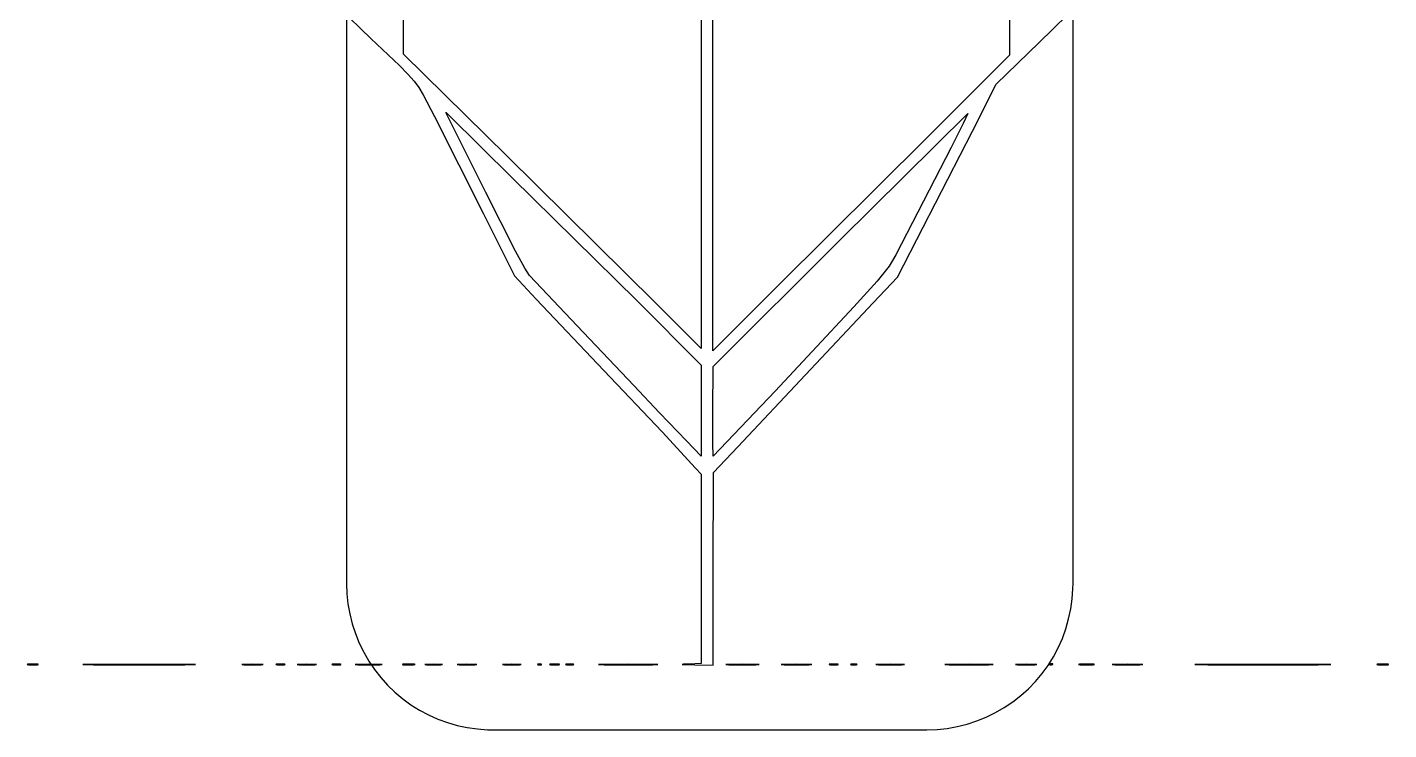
# Model space of a CAD drawing. Extents: x -39 to 318, y 1 to 395.
# Drawn here: x -39.2 to 318.4, y 1 to 185.5 of the extents above; entities that cross this region are included whole.
import ezdxf

# ---------------------------------------------------------------- set-up
doc = ezdxf.new("R2010")
doc.units = 0

msp = doc.modelspace()

# ---------------------------------------------------------------- linework, layer by layer
at = {"layer": 'Layer 1'}
for p, q in [((44.6336, 356.5), (44.6336, 39.4004)), ((235.443, 39.4004), (235.443, 356.494)), ((59.5909, 178.4285), (59.5909, 229.988)), ((218.7546, 229.8292), (218.7546, 178.1109)), ((42.642036, 190.693162), (51.056676, 182.437292)), ((137.7835, 191.368), (137.7835, 101.1488)), ((140.8001, 100.5533), (140.879483, 191.0107)), ((226.573398, 181.444993), (237.806198, 192.399893)), ((51.056676, 182.437292), (58.506296, 175.404421)), ((215.300998, 170.490093), (226.573398, 181.444993)), ((58.506296, 175.404421), (60.768722, 173.155024)), ((86.7003, 151.716), (59.5909, 178.4285)), ((218.7546, 178.1109), (197.0432, 156.4789)), ((60.768722, 173.155024), (62.398563, 171.333554)), ((62.398563, 171.333554), (63.652575, 169.627439)), ((63.652575, 169.627439), (64.787512, 167.724106)), ((209.069398, 158.225393), (215.300998, 170.490093)), ((64.787512, 167.724106), (67.727176, 162.075492)), ((67.727176, 162.075492), (80.547576, 136.672792)), ((70.74429, 163.06763), (70.762275, 163.130268)), ((81.18319, 142.11043), (70.74429, 163.06763)), ((70.762275, 163.130268), (70.917941, 163.0329)), ((70.917941, 163.0329), (71.538124, 162.432563)), ((71.538124, 162.432563), (88.168924, 145.960463)), ((174.26043, 129.64745), (207.79993, 162.86945)), ((207.79993, 162.86945), (206.599256, 160.224991)), ((196.050498, 132.941793), (209.069398, 158.225393)), ((206.599256, 160.224991), (203.43384, 153.85943)), ((197.0432, 156.4789), (158.066, 117.7398)), ((203.4339, 153.85935), (188.9067, 125.71795)), ((203.43384, 153.85943), (203.4339, 153.85935)), ((125.7966, 113.096), (86.7003, 151.716)), ((88.1689, 145.9607), (120.8352, 113.6913)), ((88.168924, 145.960463), (88.1689, 145.9607)), ((89.017337, 126.685275), (81.18319, 142.11043)), ((80.547576, 136.672792), (88.724066, 120.200692)), ((189.302908, 119.843493), (196.050498, 132.941793)), ((140.95913, 96.38585), (174.26043, 129.64745)), ((91.425508, 122.223063), (89.017337, 126.685275)), ((188.9067, 125.71795), (187.134215, 122.731771)), ((92.65409, 120.28003), (91.425508, 122.223063)), ((187.134215, 122.731771), (184.014696, 118.82648)), ((88.724066, 120.200692), (94.479366, 114.048482)), ((105.19669, 107.06273), (92.65409, 120.28003)), ((184.014696, 118.82648), (177.843879, 112.026174)), ((182.912548, 113.095903), (189.302908, 119.843493)), ((158.066, 117.7398), (140.8001, 100.5533)), ((94.479366, 114.048482), (112.181866, 95.393382)), ((120.8352, 113.6913), (137.7836, 96.7826)), ((137.7835, 101.1488), (125.7966, 113.096)), ((165.210048, 94.202703), (182.912548, 113.095903)), ((177.843879, 112.026174), (166.9175, 100.35495)), ((120.12079, 91.42423), (105.19669, 107.06273)), ((166.9175, 100.35495), (157.19303, 89.95575)), ((137.7836, 96.7826), (137.7836, 84.8354)), ((112.181866, 95.393382), (127.537629, 79.209119)), ((140.879747, 84.55775), (140.95913, 96.38585)), ((147.428148, 75.349103), (165.210048, 94.202703)), ((126.86838, 84.27972), (120.12079, 91.42423)), ((157.19303, 89.95575), (140.95913, 72.84865)), ((133.89381, 76.89706), (126.86838, 84.27972)), ((137.7836, 84.8354), (137.7836, 72.8882)), ((140.845016, 76.262141), (140.879747, 84.55775)), ((127.537629, 79.209119), (136.314466, 69.752582)), ((137.7836, 72.8882), (133.89381, 76.89706)), ((140.95913, 72.84865), (140.845016, 76.262141)), ((140.998088, 68.601513), (147.428148, 75.349103)), ((136.314466, 69.752582), (137.783056, 68.125222)), ((137.783056, 68.125222), (137.783056, 43.278222)), ((140.958396, 43.317913), (140.998088, 68.601513)), ((137.783056, 43.278222), (137.783056, 18.431222)), ((140.958396, 17.994613), (140.958396, 43.317913)), ((44.6336, 39.4004), (44.7274, 36.7234)), ((235.42, 38.0634), (235.443, 39.4003)), ((44.7274, 36.7234), (45.0077, 34.0595)), ((235.233, 35.3914), (235.42, 38.0634)), ((45.0077, 34.0595), (45.4731, 31.4217)), ((234.303, 30.1189), (234.86, 32.7389)), ((234.86, 32.7389), (235.233, 35.3914)), ((45.4731, 31.4217), (46.1215, 28.8228)), ((46.1215, 28.8228), (46.9495, 26.2754)), ((233.564, 27.5441), (234.303, 30.1189)), ((46.9495, 26.2754), (47.9532, 23.792)), ((232.648, 25.0271), (233.564, 27.5441)), ((47.9532, 23.792), (49.1277, 21.3846)), ((230.301, 20.2152), (231.558, 22.5802)), ((231.558, 22.5802), (232.648, 25.0271)), ((-39.147275, 18.219952), (-39.242163, 18.169097)), ((-39.242163, 18.169097), (-38.92401, 18.1108)), ((-37.85233, 18.269567), (-39.147275, 18.219952)), ((-38.92401, 18.1108), (-38.924, 18.1108)), ((-38.924, 18.1108), (-36.5425, 18.1108)), ((-36.482963, 18.219952), (-37.85233, 18.269567)), ((-36.5425, 18.1108), (-36.311792, 18.169097)), ((-36.311792, 18.169097), (-36.482963, 18.219952)), ((-24.461815, 18.15336), (-24.6758, 18.1468)), ((-24.6758, 18.1468), (-24.638728, 18.139949)), ((-24.638728, 18.139949), (-21.8566, 18.1108)), ((-23.305325, 18.165376), (-24.461815, 18.15336)), ((-9.8697, 18.190183), (-23.305325, 18.165376)), ((-21.8566, 18.1108), (2.1569, 18.1108)), ((-21.8566, 18.1108), (-21.8566, 18.1108)), ((3.570914, 18.165376), (-9.8697, 18.190183)), ((2.1569, 18.1108), (4.916092, 18.139949)), ((4.73213, 18.15336), (3.570914, 18.165376)), ((4.94932, 18.1468), (4.73213, 18.15336)), ((4.916092, 18.139949), (4.94932, 18.1468)), ((17.353799, 18.200106), (17.102625, 18.162895)), ((17.102625, 18.162895), (17.6366, 18.1108)), ((19.89903, 18.229875), (17.353799, 18.200106)), ((17.6366, 18.1108), (22.20115, 18.1108)), ((17.6366, 18.1108), (17.6366, 18.1108)), ((22.449222, 18.200106), (19.89903, 18.229875)), ((22.20115, 18.1108), (22.71218, 18.162895)), ((22.71218, 18.162895), (22.449222, 18.200106)), ((26.165373, 18.219952), (26.086611, 18.169097)), ((26.086611, 18.169097), (26.368793, 18.1108)), ((27.24201, 18.269567), (26.165373, 18.219952)), ((26.368793, 18.1108), (26.3688, 18.1108)), ((26.3688, 18.1108), (28.35338, 18.1108)), ((28.393071, 18.219952), (27.24201, 18.269567)), ((28.35338, 18.1108), (28.536954, 18.169097)), ((28.536954, 18.169097), (28.393071, 18.219952)), ((31.861143, 18.200106), (31.637256, 18.162895)), ((31.637256, 18.162895), (32.1241, 18.1108)), ((34.18807, 18.229875), (31.861143, 18.200106)), ((32.1241, 18.1108), (36.29173, 18.1108)), ((32.1241, 18.1108), (32.1241, 18.1108)), ((36.519958, 18.200106), (34.18807, 18.229875)), ((36.29173, 18.1108), (36.755628, 18.162895)), ((36.755628, 18.162895), (36.519958, 18.200106)), ((40.851273, 18.219952), (40.772511, 18.169097)), ((40.772511, 18.169097), (41.054693, 18.1108)), ((41.92791, 18.269567), (40.851273, 18.219952)), ((41.054693, 18.1108), (41.0547, 18.1108)), ((41.0547, 18.1108), (43.03928, 18.1108)), ((43.078971, 18.219952), (41.92791, 18.269567)), ((43.03928, 18.1108), (43.222854, 18.169097)), ((43.222854, 18.169097), (43.078971, 18.219952)), ((47.246681, 18.185222), (46.934111, 18.14615)), ((46.934111, 18.14615), (47.60391, 18.1108)), ((50.46171, 18.229875), (47.246681, 18.185222)), ((47.6039, 18.1108), (53.3592, 18.1108)), ((47.60391, 18.1108), (47.6039, 18.1108)), ((49.1277, 21.3846), (50.4673, 19.0651)), ((53.681697, 18.185222), (50.46171, 18.229875)), ((50.4673, 19.0651), (51.9654, 16.8446)), ((53.3592, 18.1108), (54.006052, 18.14615)), ((54.006052, 18.14615), (53.681697, 18.185222)), ((59.40721, 18.219952), (59.210612, 18.169097)), ((59.210612, 18.169097), (59.47171, 18.1108)), ((60.97999, 18.269567), (59.40721, 18.219952)), ((59.4717, 18.1108), (62.25012, 18.1108)), ((59.47171, 18.1108), (59.4717, 18.1108)), ((62.508117, 18.219952), (60.97999, 18.269567)), ((62.25012, 18.1108), (62.62099, 18.169097)), ((62.62099, 18.169097), (62.508117, 18.219952)), ((65.420486, 18.200106), (65.212725, 18.162895)), ((65.212725, 18.162895), (65.6636, 18.1108)), ((67.52911, 18.229875), (65.420486, 18.200106)), ((65.6636, 18.1108), (69.43431, 18.1108)), ((65.6636, 18.1108), (65.6636, 18.1108)), ((69.64269, 18.200106), (67.52911, 18.229875)), ((69.43431, 18.1108), (69.862234, 18.162895)), ((69.862234, 18.162895), (69.64269, 18.200106)), ((73.934342, 18.200106), (73.710456, 18.162895)), ((73.710456, 18.162895), (74.1973, 18.1108)), ((76.26127, 18.229875), (73.934342, 18.200106)), ((74.1973, 18.1108), (78.36493, 18.1108)), ((74.1973, 18.1108), (74.1973, 18.1108)), ((78.593158, 18.200106), (76.26127, 18.229875)), ((78.36493, 18.1108), (78.828828, 18.162895)), ((78.828828, 18.162895), (78.593158, 18.200106)), ((85.787267, 18.200106), (85.603692, 18.162895)), ((85.603692, 18.162895), (86.1048, 18.1108)), ((87.97031, 18.229875), (85.787267, 18.200106)), ((86.1048, 18.1108), (90.07397, 18.1108)), ((86.1048, 18.1108), (86.1048, 18.1108)), ((90.227774, 18.200106), (87.97031, 18.229875)), ((90.07397, 18.1108), (90.48763, 18.162895)), ((90.48763, 18.162895), (90.227774, 18.200106)), ((95.313301, 18.309259), (94.762579, 18.254683)), ((94.762579, 18.254683), (94.837001, 18.1108)), ((94.837, 18.1108), (95.829293, 18.1108)), ((94.837001, 18.1108), (94.837, 18.1108)), ((95.868985, 18.254683), (95.313301, 18.309259)), ((95.829293, 18.1108), (95.868985, 18.254683)), ((98.061951, 18.219952), (97.942875, 18.169097)), ((97.942875, 18.169097), (98.21079, 18.1108)), ((99.28247, 18.269567), (98.061951, 18.219952)), ((98.21079, 18.1108), (98.2108, 18.1108)), ((98.2108, 18.1108), (100.39384, 18.1108)), ((100.507954, 18.219952), (99.28247, 18.269567)), ((100.39384, 18.1108), (100.638812, 18.169097)), ((100.638812, 18.169097), (100.507954, 18.219952)), ((102.249006, 18.219952), (102.157219, 18.169097)), ((102.157219, 18.169097), (102.378004, 18.1108)), ((103.251221, 18.269567), (102.249006, 18.219952)), ((102.378, 18.1108), (104.16413, 18.1108)), ((102.378004, 18.1108), (102.378, 18.1108)), ((104.258398, 18.219952), (103.251221, 18.269567)), ((104.16413, 18.1108), (104.361968, 18.169097)), ((104.361968, 18.169097), (104.258398, 18.219952)), ((110.860888, 18.165919), (110.785225, 18.14615)), ((110.785225, 18.14615), (112.30095, 18.1108)), ((111.457504, 18.185222), (110.860888, 18.165919)), ((118.53255, 18.229875), (111.457504, 18.185222)), ((112.30095, 18.1108), (112.301, 18.1108)), ((112.301, 18.1108), (125.0023, 18.1108)), ((125.667137, 18.185222), (118.53255, 18.229875)), ((125.0023, 18.1108), (126.413838, 18.14615)), ((126.297243, 18.165919), (125.667137, 18.185222)), ((126.413838, 18.14615), (126.297243, 18.165919)), ((133.096336, 18.219119), (132.815471, 18.195707)), ((132.815471, 18.195707), (132.83648, 18.173226)), ((132.83648, 18.173226), (136.116006, 18.073997)), ((134.528336, 18.272455), (133.096336, 18.219119)), ((137.783056, 18.431222), (134.528336, 18.272455)), ((136.116006, 18.073997), (140.958396, 17.994613)), ((144.66466, 18.185222), (144.227431, 18.14615)), ((144.227431, 18.14615), (145.007, 18.1108)), ((148.69833, 18.229875), (144.66466, 18.185222)), ((145.007, 18.1108), (152.15151, 18.1108)), ((145.007, 18.1108), (145.007, 18.1108)), ((152.65758, 18.185222), (148.69833, 18.229875)), ((152.15151, 18.1108), (153.018527, 18.14615)), ((153.018527, 18.14615), (152.65758, 18.185222)), ((159.1222, 18.185222), (158.764353, 18.14615)), ((158.764353, 18.14615), (159.534, 18.1108)), ((162.78872, 18.229875), (159.1222, 18.185222)), ((159.534, 18.1108), (166.08313, 18.1108)), ((159.534, 18.1108), (159.534, 18.1108)), ((166.460203, 18.185222), (162.78872, 18.229875)), ((166.08313, 18.1108), (166.829832, 18.14615)), ((166.829832, 18.14615), (166.460203, 18.185222)), ((171.436573, 18.219952), (171.357811, 18.169097)), ((171.357811, 18.169097), (171.639993, 18.1108)), ((172.51321, 18.269567), (171.436573, 18.219952)), ((171.639993, 18.1108), (171.64, 18.1108)), ((171.64, 18.1108), (173.62458, 18.1108)), ((173.664271, 18.219952), (172.51321, 18.269567)), ((173.62458, 18.1108), (173.808154, 18.169097)), ((173.808154, 18.169097), (173.664271, 18.219952)), ((177.102731, 18.254683), (177.028929, 18.192044)), ((177.028929, 18.192044), (177.197, 18.1108)), ((177.871759, 18.309259), (177.102731, 18.254683)), ((177.197, 18.1108), (178.58621, 18.1108)), ((177.197, 18.1108), (177.197, 18.1108)), ((178.645747, 18.254683), (177.871759, 18.309259)), ((178.58621, 18.1108), (178.731333, 18.192044)), ((178.731333, 18.192044), (178.645747, 18.254683)), ((183.964931, 18.185222), (183.62507, 18.14615)), ((183.62507, 18.14615), (184.342, 18.1108)), ((187.39826, 18.229875), (183.964931, 18.185222)), ((184.342, 18.1108), (190.49421, 18.1108)), ((184.342, 18.1108), (184.342, 18.1108)), ((190.836551, 18.185222), (187.39826, 18.229875)), ((190.49421, 18.1108), (191.188194, 18.14615)), ((191.188194, 18.14615), (190.836551, 18.185222)), ((202.426076, 18.185222), (201.811473, 18.14615)), ((201.811473, 18.14615), (202.95695, 18.1108)), ((208.23595, 18.229875), (202.426076, 18.185222)), ((202.95695, 18.1108), (202.957, 18.1108)), ((202.957, 18.1108), (213.2768, 18.1108)), ((213.971403, 18.185222), (208.23595, 18.229875)), ((213.2768, 18.1108), (214.509722, 18.14615)), ((214.451734, 18.165919), (213.971403, 18.185222)), ((214.509722, 18.14615), (214.451734, 18.165919)), ((220.575199, 18.200106), (220.324025, 18.162895)), ((220.324025, 18.162895), (220.858, 18.1108)), ((223.12043, 18.229875), (220.575199, 18.200106)), ((220.858, 18.1108), (225.42255, 18.1108)), ((220.858, 18.1108), (220.858, 18.1108)), ((225.670622, 18.200106), (223.12043, 18.229875)), ((225.42255, 18.1108), (225.933579, 18.162895)), ((225.933579, 18.162895), (225.670622, 18.200106)), ((227.307, 15.7768), (228.881, 17.9437)), ((228.881, 17.9437), (230.301, 20.2152)), ((229.63015, 18.348951), (229.228271, 18.274529)), ((229.228271, 18.274529), (229.392, 18.110801)), ((229.392, 18.110801), (229.392, 18.1108)), ((229.392, 18.1108), (229.828609, 18.04134)), ((230.111412, 18.309258), (229.63015, 18.348951)), ((229.828609, 18.04134), (230.146142, 18.150492)), ((230.146142, 18.150492), (230.111412, 18.309258)), ((237.106734, 18.219952), (236.926261, 18.169097)), ((236.926261, 18.169097), (237.33, 18.1108)), ((238.99705, 18.269567), (237.106734, 18.219952)), ((237.33, 18.1108), (240.70379, 18.1108)), ((237.33, 18.1108), (237.33, 18.1108)), ((240.892326, 18.219952), (238.99705, 18.269567)), ((240.70379, 18.1108), (241.084582, 18.169097)), ((241.084582, 18.169097), (240.892326, 18.219952)), ((246.0472, 18.185222), (245.689353, 18.14615)), ((245.689353, 18.14615), (246.459, 18.1108)), ((249.71372, 18.229875), (246.0472, 18.185222)), ((246.459, 18.1108), (253.00813, 18.1108)), ((246.459, 18.1108), (246.459, 18.1108)), ((253.385203, 18.185222), (249.71372, 18.229875)), ((253.00813, 18.1108), (253.754832, 18.14615)), ((253.754832, 18.14615), (253.385203, 18.185222)), ((267.696141, 18.15336), (267.443932, 18.1468)), ((267.443932, 18.1468), (267.494352, 18.139949)), ((267.494352, 18.139949), (270.87, 18.1108)), ((269.078913, 18.165376), (267.696141, 18.15336)), ((285.2384, 18.190183), (269.078913, 18.165376)), ((270.87, 18.1108), (299.8449, 18.1108)), ((270.87, 18.1108), (270.87, 18.1108)), ((301.487151, 18.165376), (285.2384, 18.190183)), ((299.8449, 18.1108), (303.138693, 18.139949)), ((302.901552, 18.15336), (301.487151, 18.165376)), ((303.170972, 18.1468), (302.901552, 18.15336)), ((303.138693, 18.139949), (303.170972, 18.1468)), ((315.354309, 18.219952), (315.21911, 18.169097)), ((315.21911, 18.169097), (315.523, 18.1108)), ((316.79313, 18.269567), (315.354309, 18.219952)), ((315.523, 18.1108), (318.10296, 18.1108)), ((315.523, 18.1108), (315.523, 18.1108)), ((318.236919, 18.219952), (316.79313, 18.269567)), ((318.10296, 18.1108), (318.383903, 18.169097)), ((318.383903, 18.169097), (318.236919, 18.219952)), ((51.9654, 16.8446), (53.6147, 14.734)), ((53.6147, 14.734), (55.4073, 12.7437)), ((225.585, 13.725), (227.307, 15.7768)), ((55.4073, 12.7437), (57.3343, 10.8832)), ((57.3343, 10.8832), (59.3864, 9.16168)), ((221.733, 10.006), (223.724, 11.7983)), ((223.724, 11.7983), (225.585, 13.725)), ((59.3864, 9.16168), (61.5536, 7.58751)), ((61.5536, 7.58751), (63.8253, 6.16835)), ((217.402, 6.85935), (219.623, 8.35707)), ((219.623, 8.35707), (221.733, 10.006)), ((63.8253, 6.16835), (66.1905, 4.91111)), ((66.1905, 4.91111), (68.6377, 3.82192)), ((68.6377, 3.82192), (71.1548, 2.90609)), ((210.191, 3.34285), (212.674, 4.34612)), ((212.674, 4.34612), (215.082, 5.52019)), ((215.082, 5.52019), (217.402, 6.85935)), ((71.1548, 2.90609), (73.7297, 2.16807)), ((73.7297, 2.16807), (76.3498, 1.61148)), ((76.3498, 1.61148), (79.0024, 1.239)), ((79.0024, 1.239), (81.6745, 1.05247)), ((81.6745, 1.05247), (83.0047, 1.02925)), ((83.0047, 1.02925), (197.065, 1.02925)), ((197.065, 1.02925), (199.742, 1.12258)), ((199.742, 1.12258), (202.406, 1.40242)), ((202.406, 1.40242), (205.044, 1.8674)), ((205.044, 1.8674), (207.643, 2.51526)), ((207.643, 2.51526), (210.191, 3.34285))]:
    msp.add_line(p, q, dxfattribs=at)

doc.saveas('drawing.dxf')
